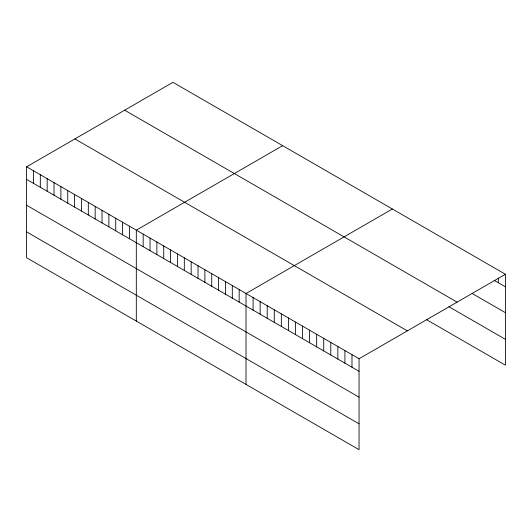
<?xml version="1.0" encoding="UTF-8"?>
<svg xmlns="http://www.w3.org/2000/svg" width="532" height="532" viewBox="0 0 532 532"><rect width="100%" height="100%" fill="white"/><g stroke="black" fill="none" stroke-linecap="round" stroke-linejoin="round"><path stroke-width="0.8" d="M26.6 166.809L359.053 358.754L359.053 449.68L26.6 257.741L26.6 166.809L172.947 82.32L505.4 274.259L505.4 365.191L426.278 319.506M282.658 145.662L136.312 230.15L136.312 321.082M392.363 209.003L246.023 293.491L246.023 384.423M359.053 358.754L505.4 274.259M494.095 280.291L505.4 286.815M472.197 293.511L505.4 312.683M124.654 110.204L457.108 302.143M448.882 306.698L505.4 339.33M74.892 138.925L407.346 330.871M26.6 179.37L359.053 371.309M26.6 205.232L359.053 397.171M26.6 231.879L359.053 423.818M498.338 278.03L498.338 282.738M351.991 354.671L351.991 367.233M344.922 350.595L344.922 363.15M337.86 346.518L337.86 359.073M330.798 342.435L330.798 354.997M323.729 338.359L323.729 350.914M316.666 334.276L316.666 346.837M309.604 330.199L309.604 342.761M302.535 326.123L302.535 338.678M295.473 322.04L295.473 334.601M288.411 317.963L288.411 330.525M281.342 313.887L281.342 326.442M274.279 309.804L274.279 322.365M267.217 305.727L267.217 318.282M260.148 301.651L260.148 314.206M253.086 297.568L253.086 310.129M239.161 289.534L239.161 302.09M232.304 285.571L232.304 298.133M225.448 281.614L225.448 294.176M218.592 277.657L218.592 290.213M211.736 273.694L211.736 286.256M204.88 269.737L204.88 282.299M198.024 265.781L198.024 278.336M191.168 261.824L191.168 274.379M184.311 257.86L184.311 270.422M177.449 253.904L177.449 266.459M170.592 249.947L170.592 262.502M163.736 245.983L163.736 258.545M156.88 242.027L156.88 254.582M150.024 238.07L150.024 250.625M143.168 234.107L143.168 246.668M129.456 226.193L129.456 238.748M122.599 222.236L122.599 234.792M115.737 218.273L115.737 230.835M108.88 214.316L108.88 226.871M102.024 210.359L102.024 222.915M95.168 206.396L95.168 218.958M88.312 202.439L88.312 214.995M81.456 198.483L81.456 211.038M74.6 194.519L74.6 207.081M67.744 190.562L67.744 203.118M60.887 186.606L60.887 199.161M54.025 182.642L54.025 195.204M47.168 178.685L47.168 191.247M40.312 174.729L40.312 187.284M33.456 170.772L33.456 183.327"/></g></svg>
